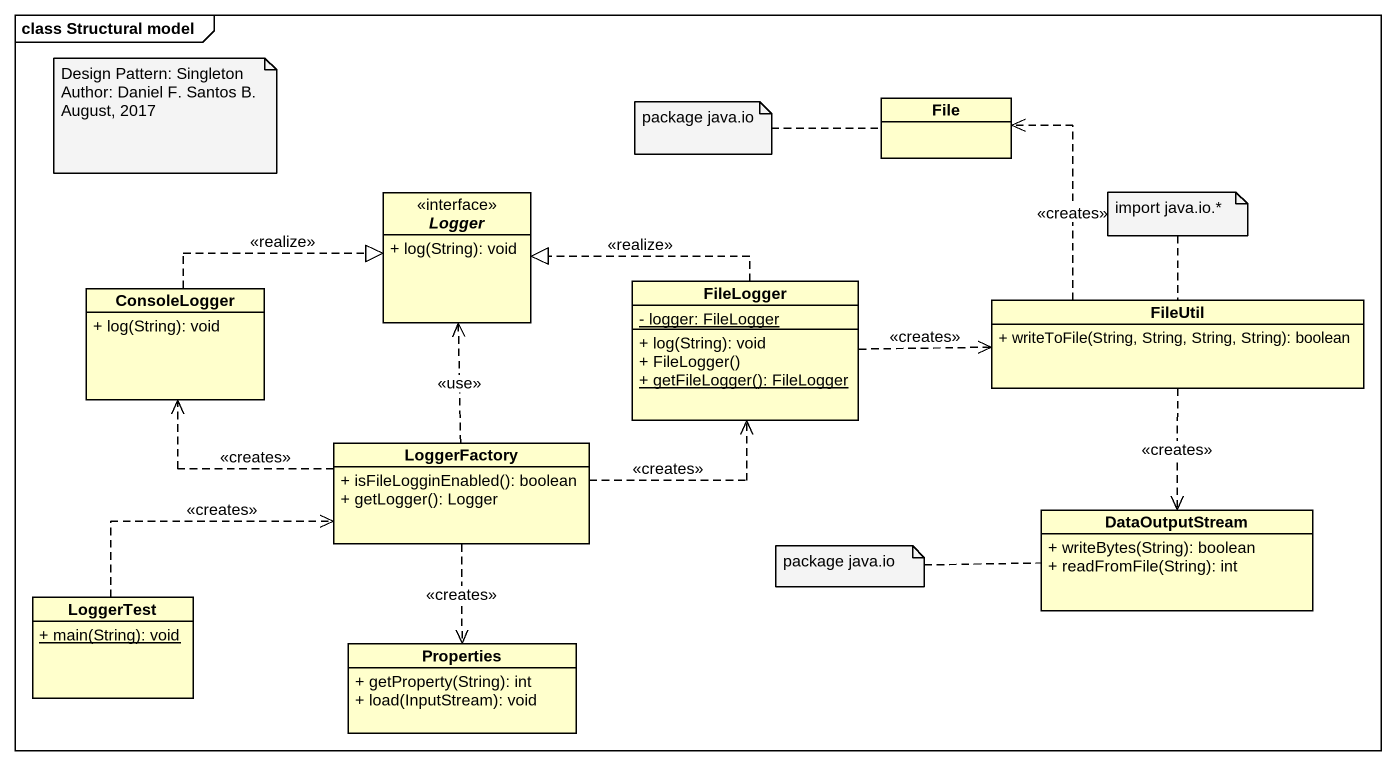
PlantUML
@startuml
mainframe class Structural model
hide circle
hide empty members
skinparam classAttributeIconSize 0
class "File" as File_
interface Logger {
  + log(String): void
}
class FileLogger {
  {static} - logger: FileLogger
  + log(String): void
  + FileLogger()
  {static} + getFileLogger(): FileLogger
}
class ConsoleLogger {
  + log(String): void
}
class FileUtil {
  + writeToFile(String, String, String, String): boolean
}
class LoggerFactory {
  + isFileLogginEnabled(): boolean
  + getLogger(): Logger
}
class DataOutputStream {
  + writeBytes(String): boolean
  + readFromFile(String): int
}
class LoggerTest {
  {static} + main(String): void
}
class Properties {
  + getProperty(String): int
  + load(InputStream): void
}
FileLogger .left.|> Logger : <<realize>>
FileLogger .right.> FileUtil : <<creates>>
ConsoleLogger .right.|> Logger : <<realize>>
FileUtil .up.> File_ : <<creates>>
FileUtil ..> DataOutputStream : <<creates>>
LoggerFactory .up.> Logger : <<use>>
LoggerFactory .right.> FileLogger : <<creates>>
LoggerFactory .left.> ConsoleLogger : <<creates>>
LoggerFactory ..> Properties : <<creates>>
LoggerTest .right.> LoggerFactory : <<creates>>
note as N1
  Design Pattern: Singleton
  Author: Daniel F. Santos B.
  August, 2017
end note
note left of File_ : package java.io
note top of FileUtil : import java.io.*
note left of DataOutputStream : package java.io
@enduml
